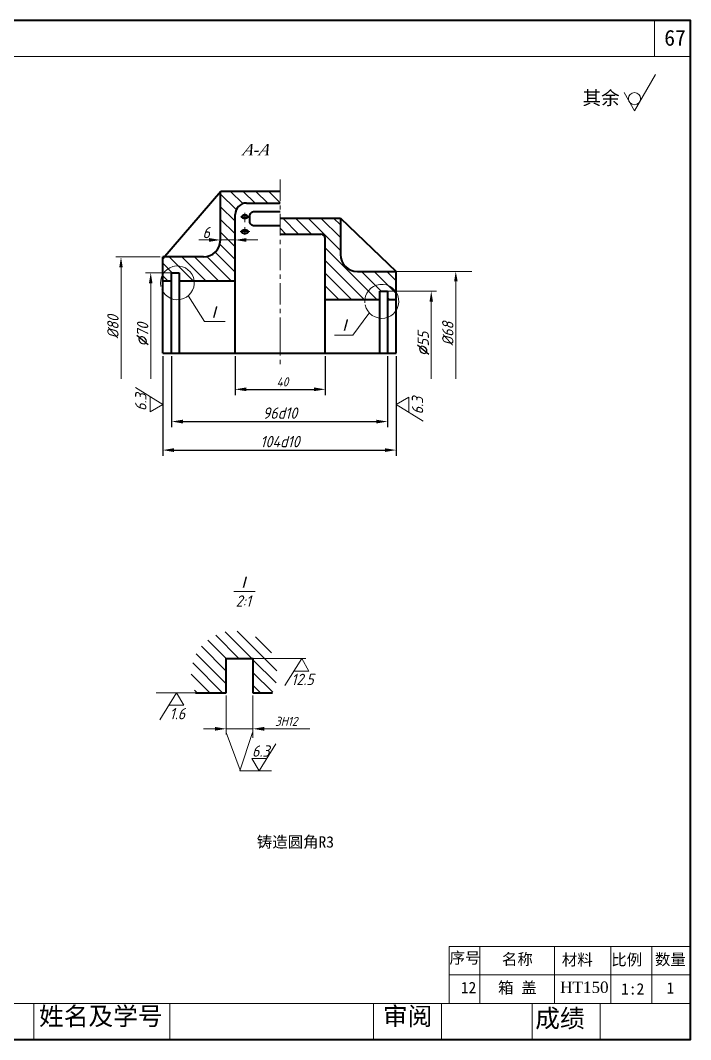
# Model space of a CAD drawing. Header units: millimetres. Extents: x 70 to 400, y 91 to 316.
# Drawn here: x 252.2 to 400.2, y 90.9 to 315.9 of the extents above; entities that cross this region are included whole.
import ezdxf

# ---------------------------------------------------------------- set-up
doc = ezdxf.new("R2010")
doc.units = ezdxf.units.MM
doc.header["$LTSCALE"] = 0.15
doc.linetypes.add('ACAD_ISO02W100', pattern=[15, 12, -3])
doc.linetypes.add('CENTER', pattern=[50.8, 31.75, -6.35, 6.35, -6.35])
doc.layers.get('0').update_dxf_attribs({"lineweight": 13})
for name, color, linetype, lineweight in [('填', 7, 'Continuous', 13), ('标', 7, 'Continuous', 15), ('点画线', 7, 'CENTER', 15), ('粗实线', 7, 'Continuous', 40), ('细', 7, 'Continuous', 13), ('细线', 7, 'Continuous', 15), ('虚线', 7, 'ACAD_ISO02W100', 15)]:
    doc.layers.add(name, color=color, linetype=linetype, lineweight=lineweight)
doc.styles.get("Standard").update_dxf_attribs({"font": 'isocp.shx', "oblique": 15, "height": 2.5})
doc.styles.add('style3', font='SIMFANG.TTF', dxfattribs={"height": 2.5})
doc.styles.add('字', font='SIMFANG.TTF', dxfattribs={"height": 4})
doc.styles.add('字2', font='SIMFANG.TTF', dxfattribs={"height": 2.5})
doc.dimstyles.new('ISO-25', dxfattribs={"dimtxt": 2, "dimasz": 2.5, "dimexe": 1.25, "dimexo": 0.625, "dimtad": 1, "dimdsep": 46, "dimtxsty": 'Standard', "dimcen": 2.5, "dimadec": 0, "dimazin": 0, "dimtfac": 1, "dimtmove": 0, "dimatfit": 3, "dimfxl": 0, "dimarcsym": 0})

# ---------------------------------------------------------------- blocks, each defined once
blk = doc.blocks.new('*D21')
at = {"layer": 'Defpoints', "color": 0}
for p in [(299.64, 242.37), (319.54, 242.37), (319.54, 234.41)]:
    blk.add_point(p, dxfattribs=at)
at = {"layer": '标', "color": 0, "lineweight": -2}
for p, q in [((299.64, 241.75), (299.64, 233.16)), ((319.54, 241.75), (319.54, 233.16)), ((302.14, 234.41), (317.04, 234.41))]:
    blk.add_line(p, q, dxfattribs=at)
at = {"layer": '标', "color": 0}
for points in [[(302.14, 234.83), (302.14, 234), (299.64, 234.41)], [(317.04, 234.83), (317.04, 234), (319.54, 234.41)]]:
    blk.add_solid(points, dxfattribs=at)
at = {"layer": '标', "color": 0, "insert": (310.1, 236.06), "char_height": 2, "attachment_point": 5}
blk.add_mtext('40', dxfattribs=at)
blk = doc.blocks.new('*D22')
at = {"layer": 'Defpoints', "color": 0}
for p in [(283.66, 242.37), (335.2, 242.37), (335.2, 221)]:
    blk.add_point(p, dxfattribs=at)
at = {"layer": '标', "color": 0, "lineweight": -2}
for p, q in [((283.66, 241.75), (283.66, 219.75)), ((335.2, 241.75), (335.2, 219.75)), ((286.16, 221), (332.7, 221))]:
    blk.add_line(p, q, dxfattribs=at)
at = {"layer": '标', "color": 0}
for points in [[(286.16, 221.41), (286.16, 220.58), (283.66, 221)], [(332.7, 221.41), (332.7, 220.58), (335.2, 221)]]:
    blk.add_solid(points, dxfattribs=at)
at = {"layer": '标', "color": 0, "insert": (309.55, 222.87), "char_height": 2.5, "attachment_point": 5}
blk.add_mtext('104d10', dxfattribs=at)
blk = doc.blocks.new('*D23')
at = {"layer": 'Defpoints', "color": 0}
for p in [(285.61, 242.37), (333.29, 242.37), (333.29, 227.3)]:
    blk.add_point(p, dxfattribs=at)
at = {"layer": '标', "color": 0, "lineweight": -2}
for p, q in [((285.61, 241.75), (285.61, 226.05)), ((333.29, 241.75), (333.29, 226.05)), ((288.11, 227.3), (330.79, 227.3))]:
    blk.add_line(p, q, dxfattribs=at)
at = {"layer": '标', "color": 0}
for points in [[(288.11, 227.71), (288.11, 226.88), (285.61, 227.3)], [(330.79, 227.71), (330.79, 226.88), (333.29, 227.3)]]:
    blk.add_solid(points, dxfattribs=at)
at = {"layer": '标', "color": 0, "insert": (309.55, 229.17), "char_height": 2.5, "attachment_point": 5}
blk.add_mtext('96d10', dxfattribs=at)
blk = doc.blocks.new('CUZAO')
for p, q in [((-20.17, -4.19), (-15.78, 2.87)), ((-18.27, -0.9), (-22.07, -0.9)), ((-22.07, -0.9), (-20.17, -4.19))]:
    blk.add_line(p, q)
blk = doc.blocks.new('粗糙度符号3')
for p, q in [((0, 0), (5.77, 10)), ((-2.89, 5), (0, 0))]:
    blk.add_line(p, q)
blk.add_circle((0, 3.33), 1.67)

msp = doc.modelspace()

# ---------------------------------------------------------------- hatches: boundary and pattern name
at = {"layer": '填'}
h = msp.add_hatch(dxfattribs=at)
h.set_pattern_fill('LINE', color=256, scale=0.624437, angle=135, style=0)
h.set_pattern_definition([(135, (-61.9375, -25.803), (-1.401901, -1.401901), [])])
h.paths.add_polyline_path([(292.634, 263.639), (284.001, 263.639), (283.661, 263.246), (283.661, 259.787, -0.7290752), (290.605, 258.28), (299.644, 258.28), (299.644, 273.033, -0.4142136), (302.142, 275.531), (309.613, 275.531), (309.613, 278.117), (296.497, 278.117), (296.38, 277.981), (296.38, 267.386, -0.4142136)])
h.paths.add_polyline_path([(285.612, 260.149), (287.276, 260.149), (287.276, 258.28), (290.605, 258.28, 0.7290752), (283.661, 259.787), (283.661, 258.28), (285.612, 258.28)], flags=17)
h.paths.add_polyline_path([(309.613, 272.215), (309.613, 268.7), (318.539, 268.7, -0.4142136), (319.538, 267.701), (319.538, 254.238), (328.297, 254.238, -0.7087542), (335.197, 255.855), (335.197, 260.441), (326.629, 260.441, -0.4142136), (322.882, 264.187), (322.882, 272.215)])
h.paths.add_polyline_path([(328.297, 254.238), (331.61, 254.238), (331.61, 256.084), (333.289, 256.084), (333.289, 254.238), (335.197, 254.238), (335.197, 255.855, 0.7087542)], flags=16)
h = msp.add_hatch(dxfattribs=at)
h.set_pattern_fill('LINE', color=256, scale=0.624437, angle=315, style=0)
h.set_pattern_definition([(315, (-61.9375, -62.5743), (1.401901, 1.401901), [])])
h.paths.add_polyline_path([(297.669, 175.004), (303.586, 175.004), (303.586, 167.445), (307.923, 167.445, 1.6003981), (290.923, 167.445), (297.669, 167.445)])

# ---------------------------------------------------------------- linework, layer by layer
for p, q in [((392.196, 307.86), (392.196, 315.86)), ((70.196, 307.86), (400.196, 307.86)), ((382.614, 98.86), (382.614, 111.415)), ((346.871, 105.143), (400.196, 105.143)), ((349.145, 105.143), (400.196, 105.143)), ((353.667, 98.86), (353.667, 105.143)), ((382.614, 98.86), (382.614, 105.143)), ((70.196, 98.86), (400.196, 98.86)), ((255.196, 90.86), (255.196, 98.86)), ((285.196, 90.86), (285.196, 98.86)), ((330.196, 90.86), (330.196, 98.86)), ((345.196, 90.86), (345.196, 98.86)), ((365.196, 90.86), (365.196, 98.86)), ((380.196, 90.86), (380.196, 98.86))]:
    msp.add_line(p, q)
at = {"layer": '标'}
for p, q in [((296.38, 266.232), (296.38, 268.636)), ((299.644, 267.551), (299.644, 268.636)), ((293.88, 267.386), (291.626, 267.386)), ((299.644, 267.386), (296.38, 267.386)), ((302.144, 267.386), (304.644, 267.386)), ((283.083, 263.639), (273.299, 263.639)), ((274.455, 236.754), (274.455, 261.327)), ((285.191, 260.149), (279.854, 260.149)), ((285.612, 260.149), (280.392, 260.149)), ((335.197, 260.441), (351.885, 260.441)), ((281.011, 257.837), (281.011, 236.754)), ((348.377, 258.282), (348.377, 236.754)), ((332.47, 256.084), (344.098, 256.084)), ((342.942, 253.772), (342.942, 236.754)), ((303.586, 175.004), (315.254, 175.004)), ((297.669, 166.82), (297.669, 158.223)), ((303.586, 166.82), (303.586, 158.223)), ((295.169, 159.473), (292.669, 159.473)), ((297.669, 159.473), (303.586, 159.473)), ((303.586, 158.349), (303.586, 157.501)), ((306.086, 159.473), (316.171, 159.473))]:
    msp.add_line(p, q, dxfattribs=at)
for points in [[(293.88, 267.803), (293.88, 266.969), (296.38, 267.386)], [(302.144, 267.803), (302.144, 266.969), (299.644, 267.386)], [(274.07, 261.327), (274.84, 261.327), (274.455, 263.639)], [(280.625, 257.837), (281.396, 257.837), (281.011, 260.149)], [(347.991, 258.282), (348.762, 258.282), (348.351, 260.441)], [(342.556, 253.772), (343.327, 253.772), (342.942, 256.084)], [(295.169, 159.889), (295.169, 159.056), (297.669, 159.473)], [(306.086, 159.889), (306.086, 159.056), (303.586, 159.473)]]:
    msp.add_solid(points, dxfattribs=at)
at = {"layer": '点画线'}
for p, q in [((309.613, 280.745), (309.613, 242.374)), ((309.613, 246.625), (309.613, 239.469))]:
    msp.add_line(p, q, dxfattribs=at)
at = {"layer": '粗实线'}
for p, q in [((296.497, 278.117), (283.661, 263.246)), ((296.38, 277.981), (296.38, 267.386)), ((309.613, 278.117), (296.497, 278.117)), ((302.142, 275.531), (309.613, 275.531)), ((299.644, 242.374), (299.644, 273.033)), ((309.613, 272.215), (322.882, 272.215)), ((322.882, 272.215), (322.882, 264.187)), ((322.882, 272.215), (335.197, 260.441)), ((309.613, 268.7), (318.539, 268.7)), ((319.538, 242.374), (319.538, 267.701)), ((283.661, 242.374), (283.661, 263.639)), ((292.634, 263.639), (283.661, 263.639)), ((285.612, 242.374), (285.612, 260.149)), ((285.612, 260.149), (287.276, 260.149)), ((287.276, 260.149), (287.276, 242.374)), ((326.629, 260.441), (335.197, 260.441)), ((335.197, 242.374), (335.197, 260.441)), ((285.612, 258.28), (283.661, 258.28)), ((299.644, 258.28), (287.276, 258.28)), ((331.61, 242.374), (331.61, 256.084)), ((331.61, 256.084), (333.289, 256.084)), ((333.289, 256.084), (333.289, 242.374)), ((319.538, 254.238), (331.61, 254.238)), ((333.289, 254.238), (335.197, 254.238)), ((283.661, 242.374), (335.197, 242.374)), ((290.923, 167.445), (297.669, 167.445)), ((303.586, 167.445), (307.923, 167.445))]:
    msp.add_line(p, q, dxfattribs=at)
msp.add_lwpolyline([(70.196, 90.86), (400.196, 90.86), (400.196, 315.86), (70.196, 315.86)], close=True, dxfattribs=at)
msp.add_lwpolyline([(309.613, 270.475), (303.9, 270.475, -0.4142136), (302.901, 271.474), (302.901, 272.659, -0.4142136), (303.9, 273.658), (309.613, 273.658)], format="xyb", dxfattribs=at)
msp.add_lwpolyline([(297.669, 167.445), (297.669, 175.004), (303.586, 175.004), (303.586, 167.445)], dxfattribs=at)
for centre, radius, start, end in [((302.142, 273.033), 2.498, 90, 180), ((318.539, 267.701), 0.999, 0, 90), ((292.634, 267.386), 3.747, 270, 0), ((326.629, 264.187), 3.747, 180, 270)]:
    msp.add_arc(centre, radius, start, end, dxfattribs=at)
for centre, major_axis, ratio in [((301.79, 272.506), (0.636, 0), 0.6687908), ((301.79, 269.22), (0.685, 0), 0.6201195)]:
    msp.add_ellipse(centre, major_axis=major_axis, ratio=ratio, dxfattribs=at)
at = {"layer": '细'}
for p, q in [((300.83, 272.506), (302.725, 272.506)), ((301.79, 273.374), (301.79, 271.345)), ((301.79, 270.183), (301.79, 268.488)), ((300.755, 269.22), (302.925, 269.22)), ((289.362, 254.991), (292.914, 249.412)), ((329.197, 251.187), (325.645, 246.37)), ((292.914, 249.412), (297.481, 249.412)), ((325.645, 246.37), (321.585, 246.37)), ((346.871, 111.415), (346.871, 98.86)), ((353.667, 98.86), (353.667, 111.416)), ((370.14, 111.42), (370.14, 98.86)), ((391.648, 111.424), (391.648, 98.86)), ((370.14, 105.143), (370.14, 98.86)), ((391.648, 105.143), (391.648, 98.86))]:
    msp.add_line(p, q, dxfattribs=at)
for centre, radius, start, end in [((286.891, 257.918), 3.732, 203.66802, 192.6345), ((332.031, 253.835), 3.755, 191.9001, 184.79384)]:
    msp.add_arc(centre, radius, start, end, dxfattribs=at)
at = {"layer": '细线'}
for p, q in [((299.388, 189.788), (304.06, 189.788)), ((291.234, 167.445), (282.207, 167.445)), ((297.679, 158.691), (300.733, 150.358)), ((303.489, 158.691), (300.659, 150.209)), ((300.659, 150.209), (307.66, 150.209))]:
    msp.add_line(p, q, dxfattribs=at)
at = {"layer": '细线', "linetype": 'Continuous'}
msp.add_line((346.871, 111.415), (400.055, 111.415), dxfattribs=at)
at = {"layer": '虚线'}
msp.add_line((235.196, 98.86), (266.661, 98.86), dxfattribs=at)

# ---------------------------------------------------------------- block references
at = {"xscale": 0.84699999999998, "yscale": 0.84699999999998, "zscale": 0.8470000000000001}
for p, rotation in [((280.109, 248.173), 90), ((338.748, 214.005), 270), ((297.252, 171.452), 180), ((269.636, 163.894), 180)]:
    msp.add_blockref('CUZAO', p, dxfattribs=dict(at, rotation=rotation))
msp.add_blockref('CUZAO', (322.034, 153.71), dxfattribs=at)
at = {"layer": '细线', "xscale": 0.8, "yscale": 0.8, "zscale": 0.8}
msp.add_blockref('粗糙度符号3', (387.808, 295.919), dxfattribs=at)

# ---------------------------------------------------------------- texts
at = {"attachment_point": 1}
for s, insert, char_height, width, style in [('{\\fSimSun|b0|i0|c134|p2;\\H1.4x;67}', (394.381, 313.767), 2.5, 6.4564, '字2'), ('{\\f仿宋_GB2312|b0|i0|c134|p49;姓名及学号}', (256.361, 98.037), 4, 31.00287, '字'), ('{\\f仿宋_GB2312|b0|i0|c134|p49;审阅}', (332.261, 98.039), 4, 23.3701, '字'), ('{\\f仿宋_GB2312|b0|i0|c134|p49;成绩}', (365.895, 97.565), 4, 23.3701, '字')]:
    msp.add_mtext(s, dxfattribs=dict(at, insert=insert, char_height=char_height, width=width, style=style))
at = {"char_height": 2.5, "attachment_point": 3, "rotation": 90}
for insert in [(277.572, 233.515), (338.659, 232.759)]:
    msp.add_mtext('6.3', dxfattribs=dict(at, insert=insert))
at = {"char_height": 2.5, "attachment_point": 5}
for s, insert in [('12.5', (314.52, 170.377)), ('1.6', (286.905, 162.819)), ('6.3', (305.302, 154.561))]:
    msp.add_mtext(s, dxfattribs=dict(at, insert=insert))
at = {"layer": '标', "attachment_point": 5}
for s, insert, char_height in [('6', (293.262, 269.028), 2.5), ('3H12', (310.926, 161.115), 2)]:
    msp.add_mtext(s, dxfattribs=dict(at, insert=insert, char_height=char_height))
at = {"layer": '标', "char_height": 2.5, "attachment_point": 5, "rotation": 90}
for s, insert in [('%%C80', (272.675, 248.209)), ('{\\Ftxt.shx;%%c}70', (279.231, 246.464)), ('{\\Ftxt.shx;%%c}55', (341.162, 244.432)), ('%%C68', (346.597, 246.687))]:
    msp.add_mtext(s, dxfattribs=dict(at, insert=insert))
at = {"layer": '粗实线', "char_height": 2.5, "attachment_point": 1}
for s, insert, width in [('{\\fTimes New Roman|b0|i1|c0|p18;A-A}', (301.189, 288.563), 91.1889), ('{\\fTimes New Roman|b0|i0|c134|p18;Ⅰ}', (293.226, 252.759), 19.2252), ('{\\fTimes New Roman|b0|i0|c134|p18;Ⅰ}', (322.075, 249.891), 19.2252)]:
    msp.add_mtext(s, dxfattribs=dict(at, insert=insert, width=width))
at = {"layer": '细', "char_height": 2.5, "style": '字2'}
for s, insert, width, attachment_point in [('铸造圆角R3', (304.425, 135.752), 80.22089, 1), ('序号', (350.382, 110.159), 7.14, 2), ('{\\fFangSong_GB2312|b0|i0|c134|p49;名称}', (361.955, 109.862), 7.14, 2), ('{\\fFangSong_GB2312|b0|i0|c134|p49;材料}', (375.185, 109.752), 7.14, 2), ('{\\fFangSong_GB2312|b0|i0|c134|p49;比例}', (386.083, 109.752), 7.14, 2), ('{\\fFangSong_GB2312|b0|i0|c134|p49;数量}', (395.73, 109.821), 7.14, 2), ('{\\f仿宋_GB2312|b0|i0|c134|p49;12}', (351.179, 103.609), 7.14, 2), ('{\\f仿宋_GB2312|b0|i0|c134|p49;箱 盖}', (361.955, 103.579), 12.11633, 2), ('{\\fTimes New Roman|b0|i0|c0|p18;HT150}', (376.741, 103.67), 7.14, 2), ('{\\f仿宋_GB2312|b0|i0|c134|p49;1\\f宋体|b0|i0|c0|p2;:\\f仿宋_GB2312|b0|i0|c134|p49;2}', (387.409, 103.311), 7.14, 2), ('{\\fFangSong_GB2312|b0|i0|c134|p49;1}', (395.73, 103.537), 7.14, 2)]:
    msp.add_mtext(s, dxfattribs=dict(at, insert=insert, width=width, attachment_point=attachment_point))
at = {"layer": '细线', "insert": (376.345, 300.244), "char_height": 3, "width": 11.1849, "attachment_point": 1, "style": 'style3'}
msp.add_mtext('{\\f仿宋_GB2312|b0|i0|c134|p49;其余}', dxfattribs=at)
at = {"layer": '细线', "insert": (299.765, 193.098), "char_height": 2.5, "width": 36.2326, "attachment_point": 1}
msp.add_mtext('{\\fTimes New Roman|b0|i0|c134|p18;Ⅰ\\P}2:1', dxfattribs=at)

# ---------------------------------------------------------------- dimensions: what is measured, and where the dimension line sits
at = {"layer": '标'}
for base, p1, p2, text, picture, middle in [((335.197, 220.997), (283.661, 242.374), (335.197, 242.374), '104d10', '*D22', (309.548, 220.997)), ((333.289, 227.295), (285.612, 242.374), (333.289, 242.374), '96d10', '*D23', (309.548, 227.295)), ((319.538, 234.415), (299.644, 242.374), (319.538, 242.374), '40', '*D21', (310.096, 234.415))]:
    dim = msp.add_linear_dim(base=base, p1=p1, p2=p2, text=text, dimstyle='ISO-25', dxfattribs=at)
    dim.commit()
    dim.dimension.update_dxf_attribs({"geometry": picture, "text_midpoint": middle, "dimtype": 160})

doc.saveas('drawing.dxf')
